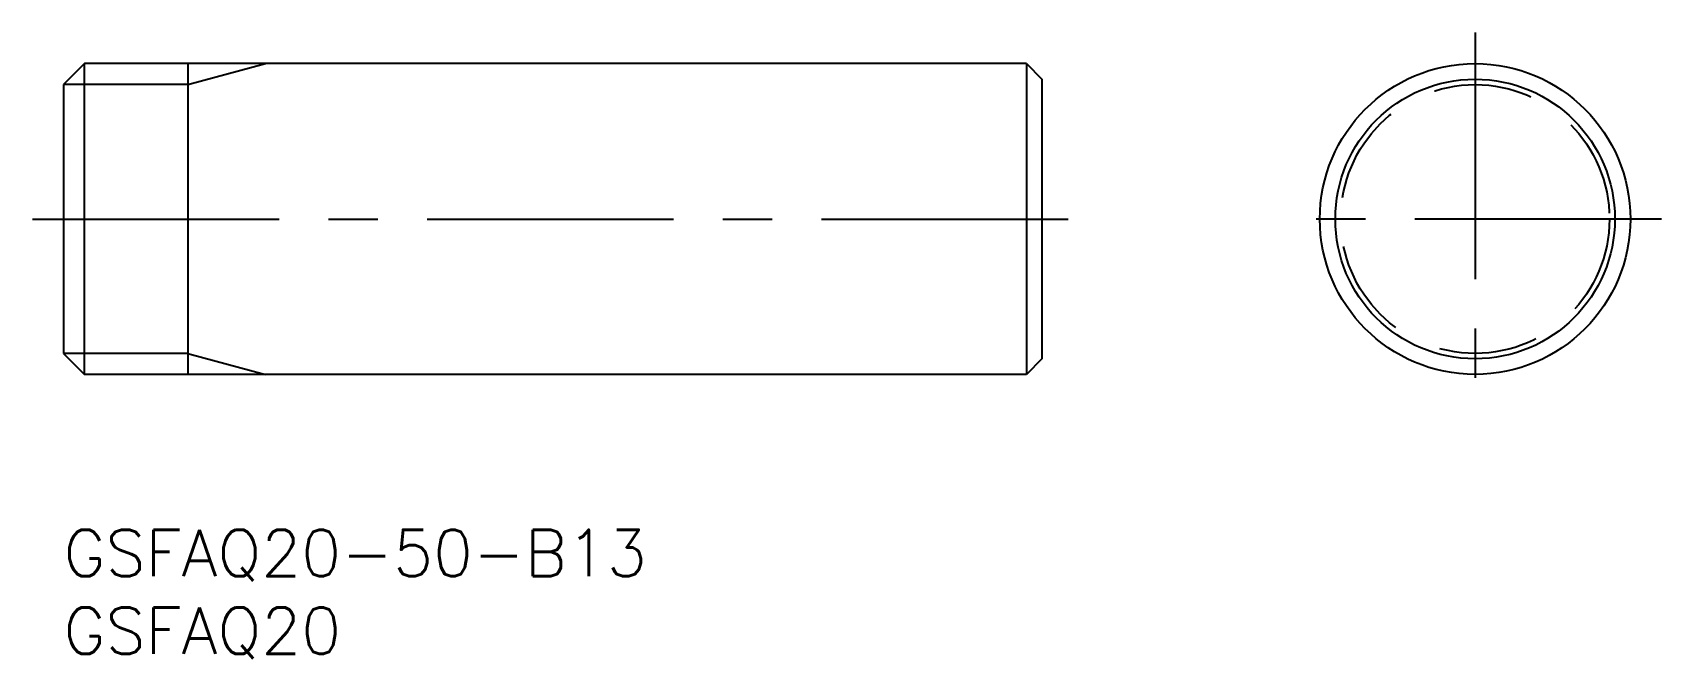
# Model space of a CAD drawing. Extents: x -2 to 103, y -8 to 32.
import ezdxf

# ---------------------------------------------------------------- set-up
doc = ezdxf.new("R2010")
doc.units = 0
doc.header["$LTSCALE"] = 0.5
doc.linetypes.add('CENTER', pattern=[50.8, 31.75, -6.35, 6.35, -6.35])
doc.linetypes.add('DASHED', pattern=[19.05, 12.7, -6.35])
for name, color, linetype in [('MSM_CENTER', 1, 'CENTER'), ('MSM_CONTINUOUS', 7, 'CONTINUOUS'), ('MSM_DASHED', 4, 'DASHED'), ('MSM_NARROW', 5, 'CONTINUOUS'), ('MSM_PART_NUMBER', 7, 'CONTINUOUS')]:
    doc.layers.add(name, color=color, linetype=linetype)
doc.styles.get("Standard").update_dxf_attribs({"font": 'txt.shx', "height": 3, "bigfont": 'bigfont.shx'})

# ---------------------------------------------------------------- blocks, each defined once
blk = doc.blocks.new('*U12')
at = {"layer": 'MSM_PART_NUMBER'}
blk.add_text('GSFAQ20-50-B13', height=3, dxfattribs=at).set_placement((0, -3))
blk = doc.blocks.new('*U13')
at = {"layer": 'MSM_PART_NUMBER'}
blk.add_text('GSFAQ20', height=3, dxfattribs=at).set_placement((0, -8))

msp = doc.modelspace()

# ---------------------------------------------------------------- linework, layer by layer
at = {"layer": 'MSM_CENTER'}
for p, q in [((90.89, 32), (90.89, 8)), ((-2, 20), (65, 20)), ((102.89, 20), (78.89, 20))]:
    msp.add_line(p, q, dxfattribs=at)
at = {"layer": 'MSM_CONTINUOUS'}
for p, q in [((1.35, 30), (0, 28.65)), ((62, 30), (1.35, 30)), ((1.35, 10), (1.35, 30)), ((8, 30), (8, 10)), ((62, 30), (63, 29)), ((62, 30), (62, 10)), ((0, 28.65), (0, 11.35)), ((63, 29), (63, 11)), ((0, 11.35), (1.35, 10)), ((63, 11), (62, 10)), ((62, 10), (1.35, 10))]:
    msp.add_line(p, q, dxfattribs=at)
for radius in [10, 9]:
    msp.add_circle((90.89, 20), radius, dxfattribs=at)
at = {"layer": 'MSM_DASHED'}
msp.add_circle((90.89, 20), 8.65, dxfattribs=at)
at = {"layer": 'MSM_NARROW'}
for p, q in [((8, 28.65), (13, 30)), ((8, 28.65), (0, 28.65)), ((8, 11.35), (0, 11.35)), ((8, 11.35), (13, 10))]:
    msp.add_line(p, q, dxfattribs=at)

# ---------------------------------------------------------------- block references
at = {"layer": 'MSM_CONTINUOUS'}
for name in ['*U12', '*U13']:
    msp.add_blockref(name, (0, 0), dxfattribs=at)

doc.saveas('drawing.dxf')
